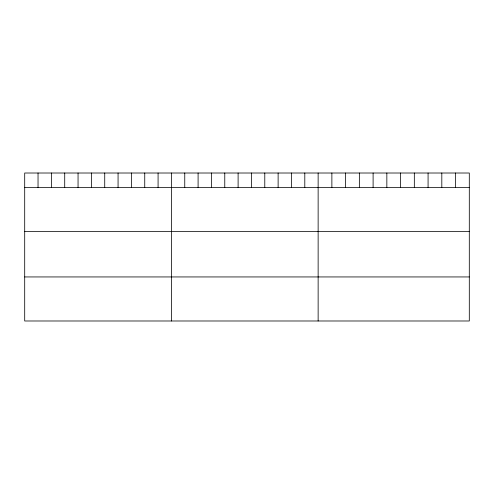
<?xml version="1.0" encoding="UTF-8"?>
<svg xmlns="http://www.w3.org/2000/svg" width="494" height="494" viewBox="0 0 494 494"><rect width="100%" height="100%" fill="white"/><g stroke="black" fill="none" stroke-linecap="round" stroke-linejoin="round"><path stroke-width="0.74" d="M469.3 187.522L469.3 320.989L24.7 320.989L24.7 173.011L469.3 173.011L469.3 187.522L24.7 187.522M24.7 231.569L469.3 231.569M24.7 276.943L469.3 276.943M455.561 173.011L455.561 187.522M441.815 173.011L441.815 187.522M428.076 173.011L428.076 187.522M414.33 173.011L414.33 187.522M400.591 173.011L400.591 187.522M386.845 173.011L386.845 187.522M373.106 173.011L373.106 187.522M359.36 173.011L359.36 187.522M345.621 173.011L345.621 187.522M331.875 173.011L331.875 187.522M318.136 173.011L318.136 320.989M304.798 173.011L304.798 187.522M291.46 173.011L291.46 187.522M278.122 173.011L278.122 187.522M264.784 173.011L264.784 187.522M251.446 173.011L251.446 187.522M238.108 173.011L238.108 187.522M224.77 173.011L224.77 187.522M211.432 173.011L211.432 187.522M198.094 173.011L198.094 187.522M184.756 173.011L184.756 187.522M171.418 173.011L171.418 320.989M158.08 173.011L158.08 187.522M144.742 173.011L144.742 187.522M131.404 173.011L131.404 187.522M118.066 173.011L118.066 187.522M104.728 173.011L104.728 187.522M91.39 173.011L91.39 187.522M78.052 173.011L78.052 187.522M64.714 173.011L64.714 187.522M51.376 173.011L51.376 187.522M38.038 173.011L38.038 187.522"/></g></svg>
